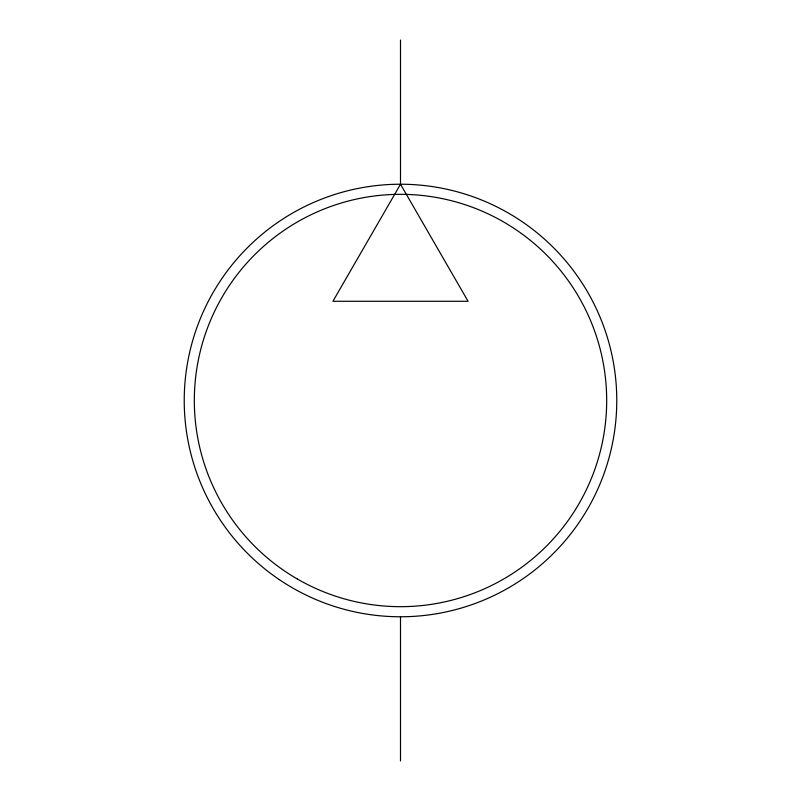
<?xml version="1.0" encoding="UTF-8"?>
<svg xmlns="http://www.w3.org/2000/svg" width="801" height="801" viewBox="0 0 801 801"><rect width="100%" height="100%" fill="white"/><g stroke="black" fill="none" stroke-linecap="round" stroke-linejoin="round"><path stroke-width="1.2" d="M400.5 184.23L332.916 301.286L468.084 301.286L400.5 184.23L400.5 40.05M400.5 616.77L400.5 760.95M279.279 579.604A216.27 216.27 0 0 0 616.219 415.929A216.27 216.27 0 0 0 306.002 205.967A216.27 216.27 0 0 0 279.279 579.604M297.411 579.053A206.177 206.177 0 0 0 606.677 400.5A206.177 206.177 0 0 0 297.411 221.947A206.177 206.177 0 0 0 297.411 579.053"/></g></svg>
